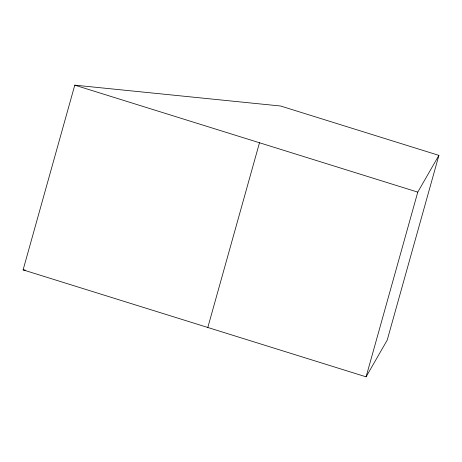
<?xml version="1.0" encoding="UTF-8"?>
<svg xmlns="http://www.w3.org/2000/svg" width="462" height="462" viewBox="0 0 462 462"><rect width="100%" height="100%" fill="white"/><g stroke="black" fill="none" stroke-linecap="round" stroke-linejoin="round"><path stroke-width="0.69" d="M23.1 269.877L74.78 85.158L280.619 106.017L438.9 155.376L387.22 340.096L366.089 376.842L23.1 269.877L25.254 270.097M207.808 327.483L259.488 142.758M366.089 376.842L417.769 192.123L438.9 155.376M74.78 85.158L417.769 192.123"/></g></svg>
